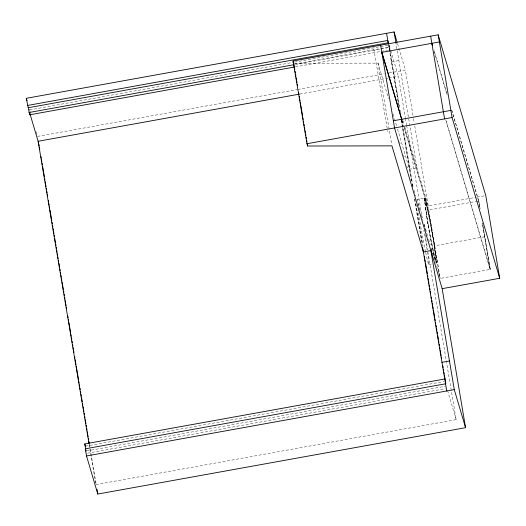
<?xml version="1.0" encoding="UTF-8"?>
<svg xmlns="http://www.w3.org/2000/svg" width="526" height="526" viewBox="0 0 526 526"><rect width="100%" height="100%" fill="white"/><g stroke="black" fill="none" stroke-linecap="round" stroke-linejoin="round"><path stroke-width="0.39" stroke-dasharray="2.63 1.97" d="M424.627 198.177C426.527 219.993 430.794 241.934 436.225 263.197C434.325 241.381 430.058 219.441 424.627 198.177L417.118 199.532M482.848 225.128L490.304 269.397L440.269 278.432L435.83 263.526M480.139 209.026L478.785 200.978L428.532 210.052L403.666 126.102M484.696 236.772L434.555 245.82M479.515 206.639L478.686 201.064L479.62 206.619M29.666 109.888L293.804 62.232M294.613 62.088L389.122 45.032L390.581 49.957M294.35 64.06L379.976 48.616M380.778 48.464L389.667 46.867L389.924 49.806L387.504 50.24M295.546 64.422L380.364 49.122M381.172 48.977L389.247 47.518L389.924 49.806L389.122 45.032M295.415 66.855L386.695 50.384M391.383 61.923L398.886 60.569M37.583 136.398L297.045 89.584M297.854 89.44L384.342 73.837M389.187 72.963L405.355 70.043L413.39 117.771M299.827 94.049L387.872 78.164M388.681 78.019L398.373 76.27L405.329 117.568M424.528 198.532L425.113 198.894L426.967 206.014L432.845 236.378L436.093 257.155L436.527 262.809L435.936 262.441C430.787 241.447 426.691 220.039 424.528 198.532L424.916 198.933C430.064 219.927 434.16 241.335 436.324 262.842M424.541 200.327L424.732 198.499M424.955 204.187L424.745 200.288M405.073 127.752L428.23 205.942L476.181 197.289M476.983 197.145L485.774 195.56M425.744 209.854L425.159 204.147M426.856 216.942L425.948 209.815M428.203 224.964L427.059 216.903M429.709 233.38L434.292 255.294L436.527 262.809M428.723 264.552L431.721 264.013M85.455 446.219L444.102 381.508M86.79 450.94L445.437 386.229M87.467 453.228L445.305 388.661M95.91 484.604L456.173 419.603L428.092 252.796M294.547 63.291L378.023 63.133L388.497 98.487M447.034 94.305L433.957 50.384L447.199 95.107M451.702 109.993L478.785 200.978M490.304 269.397L445.706 119.593L490.087 269.437L482.322 223.3M402.134 120.599L403.534 125.306M403.771 126.089L428.749 210.012L440.269 278.432M399.642 141.954L400.108 143.519M403.613 155.288L404.08 156.853M406.881 166.269L407.348 167.84M410.852 179.603L411.319 181.174M412.252 184.31L413.186 187.447M414.12 190.583L415.75 196.073M418.091 203.917L418.558 205.488M419.492 208.625L420.425 211.761M421.359 214.897L422.989 220.387M424.16 224.313L427.658 236.075M428.591 239.212L430.229 244.702M431.399 248.627L434.897 260.39M451.61 110.013L478.581 201.083M397.524 43.612L405.355 70.043M390.811 50.733L398.373 76.27M402.975 120.678L404.139 124.609M402.042 120.612L403.435 125.319M393.152 114.208L396.643 125.99M397.571 129.133L409.445 169.208L416.947 167.853L395.947 43.086M412.167 184.324L413.094 187.46M424.015 224.332L426.343 232.183M431.221 248.653L433.542 256.497M447.573 390.562L456.173 419.603M29.522 109.191L29.982 110.749M30.212 111.525L30.902 113.859M36.202 131.737L37.122 134.847M428.407 224.931L429.906 233.34M482.427 223.28L490.193 269.417M413.521 118.58L414.205 122.624M414.751 125.859L428.23 205.942M428.532 210.052L439.782 276.873M405.467 118.376L406.552 124.853M406.69 125.661L422.233 217.974M425.093 234.984L427.546 249.554M390.062 50.601L399.97 109.487M400.108 110.296L400.516 112.722M401.746 120L413.041 187.125M415.902 204.108L422.983 246.161M388.714 44.335L399.346 107.482M401.529 120.447L402.62 126.93M402.752 127.739L411.891 182.029M414.758 199.045L422.536 245.234M388.438 44.44L398.715 105.483M401.16 120L411.339 180.451M414.442 198.92L422.016 243.9M378.023 63.133L391.679 144.256M373.789 48.846L387.715 131.572M89.479 444.687L96.153 484.334M89.091 444.115L95.633 482.986M424.403 233.583A33.072 1.19 79.8 0 1 428.868 262.974A33.072 1.19 79.8 0 1 425.672 252.506M425.514 251.763A33.072 1.19 79.8 0 1 418.091 210.222M416.934 200.242A33.072 1.19 79.8 0 1 419.676 209.269M423.844 230.493A33.072 1.19 79.8 0 1 424.127 232.045"/><path stroke-width="0.79" d="M294.613 66.999L29.66 114.806L26.3 98.309L394.073 31.954L397.064 42.06M27.503 105.463L387.767 40.463L388.444 42.751L28.18 107.751M445.568 383.802L85.304 448.803L86.507 455.957L97.79 494.045L465.563 427.691L454.28 389.602L430.873 250.58L423.371 251.934L391.949 145.86L307.657 146.018L306.98 143.73L293.054 61.003L438.158 34.815L485.774 195.56L499.7 278.287L442.156 288.669L394.546 127.93L380.62 45.203M28.983 112.518L293.935 64.718M401.811 119.829L381.823 52.357L439.361 41.968M30.087 114.188L38.109 141.27L299.018 94.193M393.343 120.776L450.881 110.388M306.98 143.73L452.084 117.541L499.7 278.287M441.952 362.335L449.46 360.981M85.304 448.803L85.981 451.084L84.778 443.931L445.042 378.93M86.507 455.957L454.28 389.602M381.823 52.357L401.903 119.816M293.054 61.003L293.732 63.291M26.3 98.309L26.99 100.644M84.778 443.931L85.455 446.219M438.158 34.815L452.084 117.541M430.656 36.169L444.582 118.896M442.156 288.669L465.563 427.691M394.073 31.954L395.947 43.086M423.489 250.902L423.759 252.526M424.443 256.576L424.719 258.194M424.988 259.818L425.264 261.435M425.534 263.059L427.309 273.592M427.579 275.21L427.855 276.834M428.125 278.451L428.401 280.075M428.67 281.693L428.946 283.317M429.216 284.934L429.492 286.558M429.762 288.176L430.038 289.8M430.307 291.417L430.584 293.041M431.261 297.091L431.537 298.709M431.807 300.333L432.083 301.95M432.352 303.574L432.628 305.192M432.898 306.816L433.174 308.433M433.444 310.057L434.673 317.349M434.949 318.966L435.219 320.59M435.495 322.208L435.765 323.832M436.041 325.449L436.31 327.073M436.58 328.691L436.856 330.315M437.126 331.932L437.402 333.556M437.671 335.174L438.355 339.224M438.631 340.848L438.901 342.465M439.177 344.089L439.447 345.707M439.723 347.331L439.992 348.948M440.269 350.572L440.538 352.19M440.814 353.814L441.084 355.431M441.36 357.055L441.63 358.673M442.859 365.964L443.129 367.589M443.405 369.206L443.674 370.83M443.951 372.447L444.22 374.071M444.496 375.689L445.844 383.697M386.564 33.309L388.306 43.645M422.556 247.115L446.771 390.956M294.001 64.895L294.271 66.5M294.54 68.11L294.81 69.715M295.086 71.319L295.356 72.93M295.625 74.534L295.895 76.138M296.164 77.749L296.434 79.354M296.703 80.958L296.973 82.562M297.249 84.173L297.519 85.777M298.735 93.01L299.005 94.614M299.274 96.219L299.544 97.823M299.813 99.434L300.083 101.038M300.359 102.642L300.629 104.253M300.898 105.858L302.654 116.299M302.923 117.903L303.193 119.514M303.469 121.118L303.739 122.722M304.008 124.333L304.278 125.938M304.547 127.542L304.817 129.153M305.087 130.757L305.356 132.361M305.632 133.966L305.902 135.576M306.171 137.181L306.441 138.785M306.711 140.396L306.98 142M307.25 143.605L307.657 146.018M38.398 141.257L38.674 142.875M38.944 144.492L39.22 146.11M39.489 147.727L39.766 149.345M40.989 156.63L41.258 158.247M41.534 159.865L41.804 161.482M42.08 163.099L42.35 164.723M42.626 166.341L44.394 176.861M44.664 178.478L44.94 180.096M45.21 181.713L45.486 183.331M45.755 184.948L46.032 186.566M46.301 188.183L46.571 189.807M46.847 191.425L47.116 193.042M47.393 194.659L47.662 196.277M48.346 200.321L48.616 201.945M48.892 203.562L49.161 205.179M49.431 206.797L49.707 208.414M49.977 210.032L51.752 220.552M52.021 222.169L52.298 223.787M52.567 225.404L52.837 227.028M53.113 228.646L53.382 230.263M53.659 231.881L53.928 233.498M54.204 235.115L54.474 236.733M54.743 238.35L55.427 242.401M55.697 244.018L55.973 245.635M56.243 247.253L56.519 248.87M56.788 250.488L57.064 252.112M57.334 253.729L57.604 255.347M57.88 256.964L58.149 258.582M58.425 260.199L58.695 261.816M58.971 263.434L59.648 267.484M59.925 269.102L60.194 270.719M60.47 272.337L60.74 273.954M61.009 275.571L61.286 277.195M61.555 278.813L61.831 280.43M62.101 282.048L63.33 289.333M63.6 290.95L63.87 292.568M64.146 294.185L64.415 295.803M64.691 297.42L64.961 299.038M65.237 300.655L65.507 302.279M65.783 303.897L66.052 305.514M66.322 307.131L66.598 308.749M67.821 316.034L68.097 317.651M68.367 319.269L68.643 320.886M68.913 322.504L70.681 333.024M70.957 334.641L71.227 336.259M71.503 337.876L71.773 339.5M72.042 341.118L72.318 342.735M72.588 344.352L72.864 345.97M73.134 347.587L73.41 349.205M73.679 350.822L73.956 352.446M74.633 356.49L74.909 358.107M75.179 359.725L75.448 361.342M75.724 362.96L75.994 364.584M76.27 366.201L78.584 379.956M78.854 381.574L79.13 383.191M79.4 384.808L79.676 386.426M79.945 388.043L80.222 389.667M80.491 391.285L80.761 392.902M81.037 394.52L81.306 396.137M81.583 397.755L82.26 401.805M82.536 403.422L82.806 405.04M83.082 406.657L83.351 408.275M83.621 409.892L83.897 411.51M84.167 413.134L84.443 414.751M84.712 416.368L84.988 417.986M85.258 419.603L85.942 423.647M86.211 425.264L86.488 426.888M86.757 428.506L87.027 430.123M87.303 431.741L87.572 433.358M87.849 434.976L88.118 436.593M88.394 438.217L88.664 439.835M88.933 441.452L89.21 443.07M96.975 489.193L97.79 494.045M38.109 141.27L88.96 443.306M29.463 112.597L29.66 114.806M432.556 45.677L431.859 43.323L432.556 45.677"/></g></svg>
